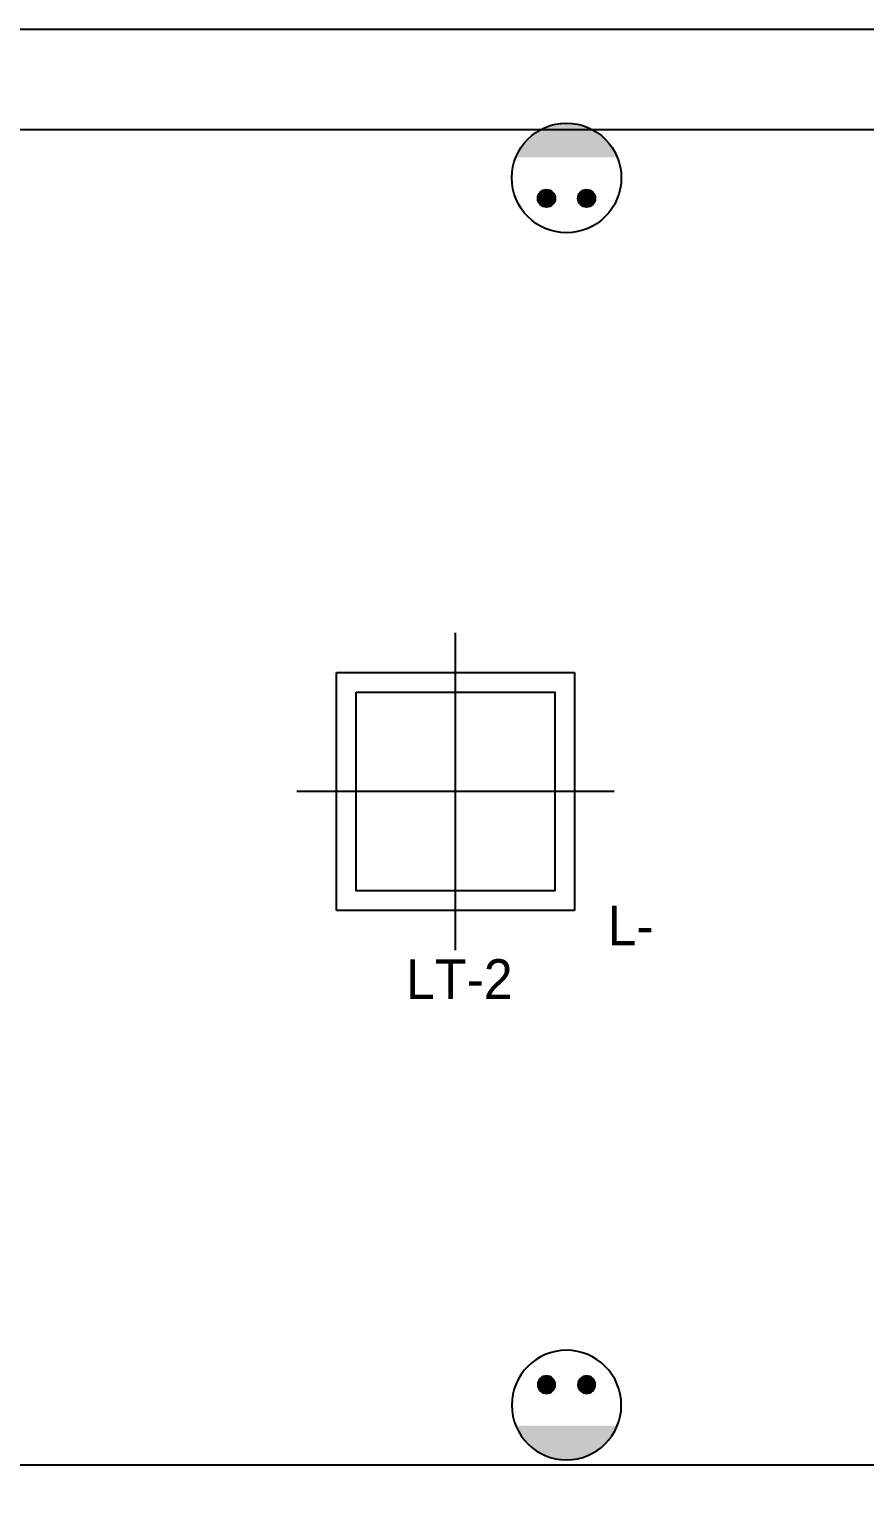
# Model space of a CAD drawing. Header units: millimetres. Extents: x 261942 to 379971, y 117646 to 213875.
# Drawn here: x 327331 to 329084, y 167289 to 170383 of the extents above; entities that cross this region are included whole.
import ezdxf
from ezdxf.enums import TextEntityAlignment as Align

# ---------------------------------------------------------------- set-up
doc = ezdxf.new("R2010")
doc.units = ezdxf.units.MM
doc.header["$LTSCALE"] = 100
for name, color, linetype in [('02-WAL', 2, 'Continuous'), ('RC-LIGHT', 7, 'Continuous'), ('설비', 7, 'Continuous')]:
    doc.layers.add(name, color=color, linetype=linetype)
doc.styles.add('DH-TEXT', font='')
doc.styles.add('코레일둥고', font='Korail_Round_Gothic_Medium.ttf')
doc.styles.get('DH-TEXT').set_extended_font_data('HY울릉도L')

# ---------------------------------------------------------------- blocks, each defined once
blk = doc.blocks.new('G-101')
at = {"layer": 'RC-LIGHT', "color": 251}
for p, q in [((0, -400), (0, 400)), ((400, 0), (-400, 0))]:
    blk.add_line(p, q, dxfattribs=at)
at = {"layer": 'RC-LIGHT', "color": 7}
for p, q in [((-300, -300), (-300, 300)), ((-300, 300), (300, 300)), ((300, 300), (300, -300)), ((300, -300), (-300, -300))]:
    blk.add_line(p, q, dxfattribs=at)
at = {"layer": 'RC-LIGHT', "color": 1}
blk.add_lwpolyline([(-250, 250), (250, 250), (250, -250), (-250, -250)], close=True, dxfattribs=at)
at = {"layer": 'RC-LIGHT', "style": 'DH-TEXT'}
blk.add_attdef('L-', text='', height=100, dxfattribs=at).set_placement((383.2, -287.8), align=Align.TOP_LEFT)
blk = doc.blocks.new('egoo')
at = {"layer": '설비'}
h = blk.add_hatch(color=140, dxfattribs=at)
edge = h.paths.add_edge_path()
edge.add_arc((1015645.3, 443433.7), 22.3, 0, 360)
h = blk.add_hatch(color=140, dxfattribs=at)
edge = h.paths.add_edge_path()
edge.add_arc((1015747.7, 443433.7), 22.3, 0, 360)
h = blk.add_hatch(color=140, dxfattribs=at)
edge = h.paths.add_edge_path()
edge.add_line((1015826.3, 443329.1), (1015566.6, 443329.1))
edge.add_ellipse((1015696.5, 443381.5), major_axis=(99, 99), ratio=1, start_angle=156.9578, end_angle=293.0422)
at = {"layer": '설비', "color": 140}
for centre, radius in [((1015696.5, 443381.5), 140), ((1015645.3, 443433.7), 22.3), ((1015747.7, 443433.7), 22.3)]:
    blk.add_circle(centre, radius, dxfattribs=at)
blk = doc.blocks.new('FLOORPLAN')
at = {"layer": '02-WAL'}
for p, q in [((183430.4, 66831.5), (176039.9, 66831.5)), ((179221.4, 66621.5), (183230.4, 66621.5))]:
    blk.add_line(p, q, dxfattribs=at)
blk.add_lwpolyline([(179021.4, 63818.5), (184085.9, 63818.5), (184085.9, 62996.5), (183836.9, 62996.5), (183836.9, 63651.5), (179021.4, 63651.5), (179021.4, 63818.5)], dxfattribs=at)

msp = doc.modelspace()

# ---------------------------------------------------------------- block references
msp.add_blockref('FLOORPLAN', (147189.7, 103551.4))
at = {"layer": 'RC-LIGHT', "xscale": 0.8333333333333334, "yscale": 0.8333333333333334, "zscale": 0.8333333333333334}
msp.add_blockref('G-101', (328225.6, 168783.4), dxfattribs=at).add_auto_attribs({'L-': 'L-'})
at = {"layer": '설비', "color": 253, "xscale": 0.8214285869294656, "yscale": 0.8214285869294656, "zscale": 0.8214285869294656, "rotation": 180}
msp.add_blockref('egoo', (1162780.8, 534277.6), dxfattribs=at)
at = {"layer": '설비', "color": 253, "xscale": -0.8214285869294656, "yscale": 0.8214285869294656, "zscale": 0.8214285869294656}
msp.add_blockref('egoo', (1162780.8, -196710.8), dxfattribs=at)

# ---------------------------------------------------------------- texts
at = {"layer": '설비', "color": 30, "style": '코레일둥고'}
msp.add_text('LT-2', height=83.33, dxfattribs=at).set_placement((328121.5, 168431.4), align=Align.TOP_LEFT)

doc.saveas('drawing.dxf')
